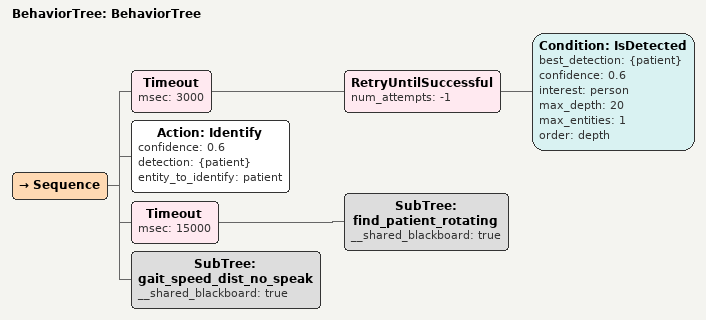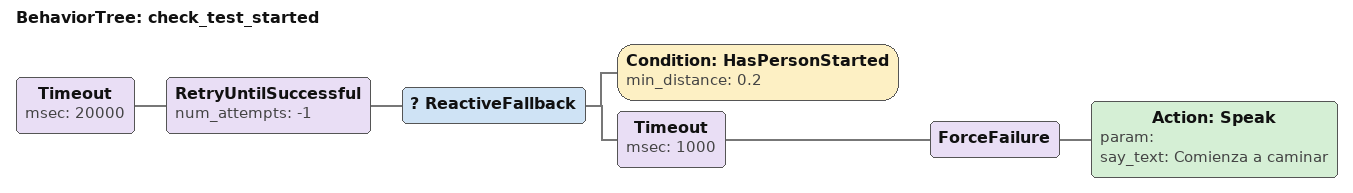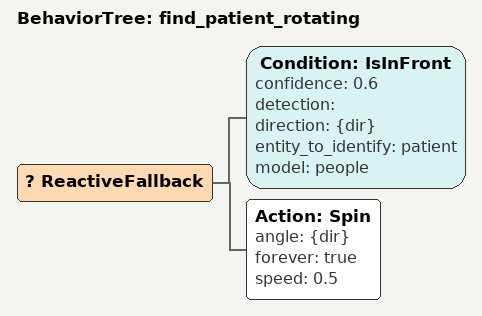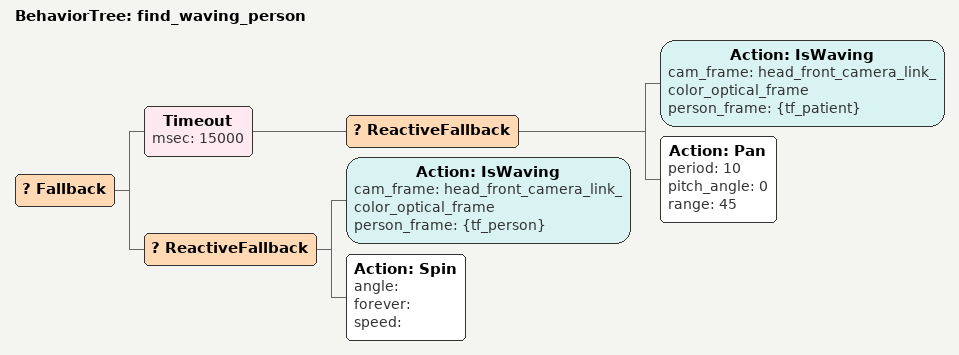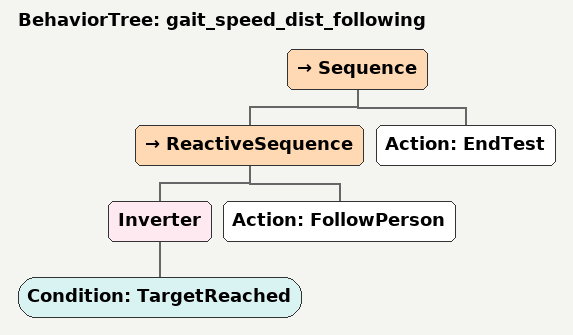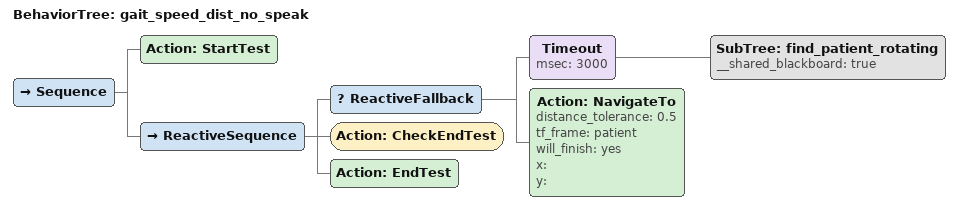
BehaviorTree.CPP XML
<?xml version="1.0"?>
<root main_tree_to_execute="BehaviorTree">
    <BehaviorTree ID="BehaviorTree">
        <Sequence>
            <Timeout msec="3000">
                <RetryUntilSuccessful num_attempts="-1">
                    <Condition ID="IsDetected" best_detection="{patient}" confidence="0.6" interest="person" max_depth="20" max_entities="1" order="depth"/>
                </RetryUntilSuccessful>
            </Timeout>
            <Action ID="Identify" confidence="0.6" detection="{patient}" entity_to_identify="patient"/>
            <Timeout msec="15000">
                <SubTree ID="find_patient_rotating" __shared_blackboard="true"/>
            </Timeout>
            <SubTree ID="gait_speed_dist_no_speak" __shared_blackboard="true"/>
        </Sequence>
    </BehaviorTree>
    <BehaviorTree ID="check_test_started">
        <Timeout msec="20000">
            <RetryUntilSuccessful num_attempts="-1">
                <ReactiveFallback>
                    <Condition ID="HasPersonStarted" min_distance="0.2"/>
                    <Timeout msec="1000">
                        <ForceFailure>
                            <Action ID="Speak" param="" say_text="Comienza a caminar"/>
                        </ForceFailure>
                    </Timeout>
                </ReactiveFallback>
            </RetryUntilSuccessful>
        </Timeout>
    </BehaviorTree>
    <BehaviorTree ID="find_patient_rotating">
        <ReactiveFallback>
            <Condition ID="IsInFront" confidence="0.6" detection="" direction="{dir}" entity_to_identify="patient" model="people"/>
            <Action ID="Spin" angle="{dir}" forever="true" speed="0.5"/>
        </ReactiveFallback>
    </BehaviorTree>
    <BehaviorTree ID="find_waving_person">
        <Fallback>
            <Timeout msec="15000">
                <ReactiveFallback>
                    <Action ID="IsWaving" cam_frame="head_front_camera_link_color_optical_frame" person_frame="{tf_patient}"/>
                    <Action ID="Pan" period="10" pitch_angle="0" range="45"/>
                </ReactiveFallback>
            </Timeout>
            <ReactiveFallback>
                <Action ID="IsWaving" cam_frame="head_front_camera_link_color_optical_frame" person_frame="{tf_person}"/>
                <Action ID="Spin" angle="" forever="" speed=""/>
            </ReactiveFallback>
        </Fallback>
    </BehaviorTree>
    <BehaviorTree ID="gait_speed_dist_following">
        <Sequence>
            <ReactiveSequence>
                <Inverter>
                    <Condition ID="TargetReached"/>
                </Inverter>
                <Action ID="FollowPerson"/>
            </ReactiveSequence>
            <Action ID="EndTest"/>
        </Sequence>
    </BehaviorTree>
    <BehaviorTree ID="gait_speed_dist_no_speak">
        <Sequence>
            <Action ID="StartTest"/>
            <ReactiveSequence>
                <ReactiveFallback>
                    <Timeout msec="3000">
                        <SubTree ID="find_patient_rotating" __shared_blackboard="true"/>
                    </Timeout>
                    <Action ID="NavigateTo" distance_tolerance="0.5" tf_frame="patient" will_finish="yes" x="" y=""/>
                </ReactiveFallback>
                <Action ID="CheckEndTest"/>
                <Action ID="EndTest"/>
            </ReactiveSequence>
        </Sequence>
    </BehaviorTree>
</root>
